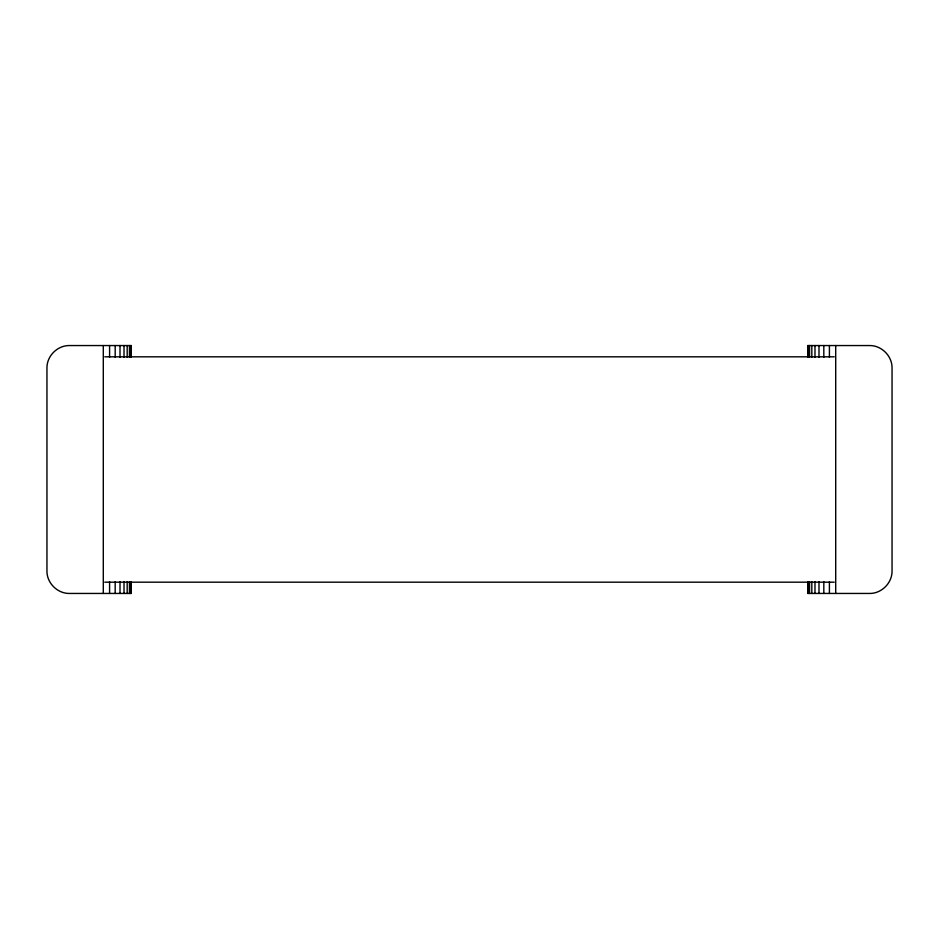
<?xml version="1.0" encoding="UTF-8"?>
<svg xmlns="http://www.w3.org/2000/svg" width="939" height="939" viewBox="0 0 939 939"><rect width="100%" height="100%" fill="white"/><g stroke="black" fill="none" stroke-linecap="round" stroke-linejoin="round"><path stroke-width="1.41" d="M104.757 356.82L834.243 356.82M104.757 582.18L834.243 582.18M835.71 345.552L835.71 593.448M829.407 345.552L829.407 357.289M829.407 581.711L829.407 593.448M823.82 345.552L823.82 357.289M823.82 581.711L823.82 593.448M818.996 345.552L818.996 357.289M818.996 581.711L818.996 593.448M814.982 345.552L814.982 357.289M814.982 581.711L814.982 593.448M811.824 345.552L811.824 357.289M811.824 581.711L811.824 593.448M809.547 345.552L809.547 357.289M809.547 581.711L809.547 593.448M808.162 345.552L808.162 357.289M808.162 581.711L808.162 593.448M807.704 357.289L807.704 345.552L869.514 345.552C881.568 345.341 892.261 356.045 892.05 368.088L892.05 570.912C892.261 582.955 881.568 593.659 869.514 593.448L807.704 593.448L807.704 581.711M131.296 357.289L131.296 345.552L69.486 345.552C57.432 345.341 46.739 356.045 46.95 368.088L46.95 570.912C46.739 582.955 57.432 593.659 69.486 593.448L131.296 593.448L131.296 581.711M130.838 345.552L130.838 357.289M130.838 581.711L130.838 593.448M129.453 345.552L129.453 357.289M129.453 581.711L129.453 593.448M127.176 345.552L127.176 357.289M127.176 581.711L127.176 593.448M124.018 345.552L124.018 357.289M124.018 581.711L124.018 593.448M120.004 345.552L120.004 357.289M120.004 581.711L120.004 593.448M115.18 345.552L115.18 357.289M115.18 581.711L115.18 593.448M109.593 345.552L109.593 357.289M109.593 581.711L109.593 593.448M103.29 345.552L103.29 593.448"/></g></svg>
